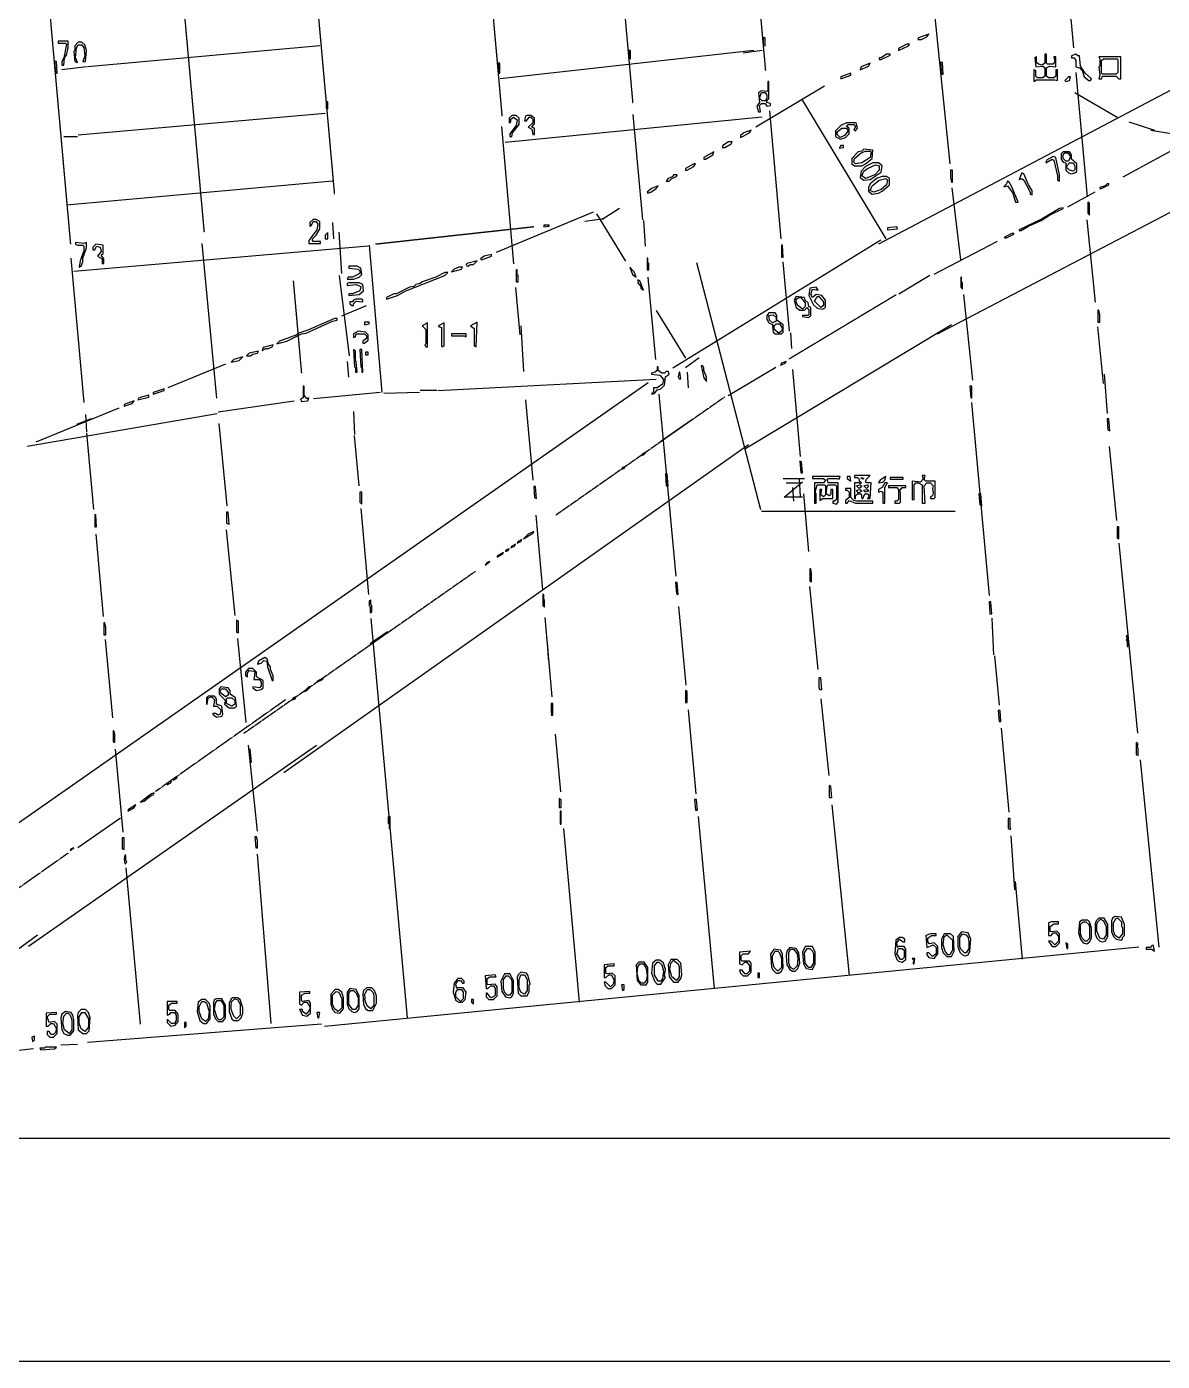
# Model space of a CAD drawing. Extents: x 11321 to 163025, y 6049 to 115321.
# Drawn here: x 65248 to 107597, y 6049 to 55820 of the extents above; entities that cross this region are included whole.
import ezdxf

# ---------------------------------------------------------------- set-up
doc = ezdxf.new("R2010")
doc.units = 0
doc.linetypes.add('DASHED', pattern=[1.524, 1.27, -0.254])
for name, color, linetype in [('DASHED_LINE', 3, 'DASHED'), ('SOLID_LINE', 7, 'Continuous'), ('TEXT_OUTLINE', 5, 'Continuous')]:
    doc.layers.add(name, color=color, linetype=linetype)

msp = doc.modelspace()

# ---------------------------------------------------------------- linework, layer by layer
at = {"layer": 'DASHED_LINE', "linetype": 'DASHED'}
for p, q in [((66374, 108909.3), (71862.8, 48151.8)), ((61447, 108470.6), (66880.3, 47705)), ((86234.8, 71027.2), (87846.3, 52986.8)), ((81366.3, 70513.4), (82971.6, 52478.5)), ((91468.5, 69051), (92796, 54183.8)), ((75614.9, 61884.4), (76721.1, 49582.3)), ((84155.2, 48351.7), (78256.1, 47703.9)), ((75187.3, 46339.9), (75494.2, 42896)), ((97665.7, 45815.9), (93664.2, 43415)), ((91264.6, 41999.9), (84979.2, 37602.6)), ((81971.6, 35498.4), (73344.6, 29463)), ((74925.7, 30735.4), (70056.8, 27301.1)), ((66788.1, 24995.5), (59150, 19607.9))]:
    msp.add_line(p, q, dxfattribs=at)
at = {"layer": 'SOLID_LINE'}
for p, q in [((103928, 58952.9), (104286.4, 55033.1)), ((98878.7, 58433.8), (99678.5, 50701.9)), ((76176.1, 55103.2), (67515.1, 54319)), ((92369.2, 54932.3), (82904.4, 53880.6)), ((92679.8, 54932.7), (91963.8, 54830.4)), ((67481, 54319), (66560.3, 54216.7)), ((104370.5, 54113.9), (104794.3, 49477.8)), ((94998.5, 53602.9), (92441.1, 52068.5)), ((108385.9, 53696.4), (97009.5, 47708.8)), ((104341.5, 53364.2), (105910.1, 52443.5)), ((94146.1, 53125.5), (97283.1, 47908.4)), ((76381, 52576.8), (67173, 51774.5)), ((92673.2, 52442.7), (83094, 51496.6)), ((87850.9, 52540.7), (88215.4, 48621.6)), ((92954.9, 52682.4), (93374.5, 47909.6)), ((106353.3, 52273.1), (107308.1, 51966.2)), ((82949.5, 52095.4), (83403.2, 46981.6)), ((107171.7, 51966.2), (109013, 51659.3)), ((66628.5, 51727.5), (67140, 51727.5)), ((108681.6, 51602.5), (106122.3, 50213.1)), ((76653.5, 50056.7), (66730.8, 49170.1)), ((109643.5, 49817), (99198.7, 44350.6)), ((99744.7, 49814.3), (100072.4, 47127.5)), ((105077.1, 49645.7), (104058.2, 49092.6)), ((86371.6, 48897.2), (82754.1, 47404.3)), ((86500.7, 48837.7), (87582.5, 47079.8)), ((87360.5, 49033.7), (86712.6, 48624.5)), ((76653.5, 48522.2), (76687.6, 47908.4)), ((86780.8, 48658.6), (86064.7, 48556.3)), ((88247, 48590.4), (88315.2, 47635.7)), ((104786.5, 48614.7), (105089.3, 45548.7)), ((76884, 48151.1), (76986.3, 46616.7)), ((97098.1, 47863.9), (89346.6, 43086.9)), ((101441.4, 47809.5), (99071.3, 46583.6)), ((77983.2, 47637.8), (67003.3, 46685)), ((71779.9, 47731.7), (72328.4, 41972.6)), ((78017.5, 47669.8), (78494.8, 42179.9)), ((66895.5, 47188.8), (67381.8, 41802)), ((90224.7, 47021.9), (92611.6, 37815.3)), ((93449.6, 47054.7), (93677.3, 44465.2)), ((76905.8, 46537.4), (77279.3, 43549.6)), ((88415.3, 46472.9), (88700.7, 43405.2)), ((98925.2, 46535.6), (97769.9, 45846.8)), ((83481.7, 46095.9), (83638.9, 44324.6)), ((100182.3, 45832.4), (100513.3, 42633)), ((77907.4, 45404), (76988.4, 45024.8)), ((88719.3, 45232.5), (89810.5, 43459.4)), ((83677.8, 44669.1), (83780.1, 42964.2)), ((99738.2, 44703.2), (92032, 40065.8)), ((93738, 44400.4), (93772.1, 43820.7)), ((105180.4, 44627.1), (105388.8, 42516.6)), ((77205, 43335.1), (77243.7, 42755.7)), ((90327, 43475.6), (89815.5, 43100.6)), ((72662.9, 43239.6), (70514.7, 42353)), ((89883.7, 42930.1), (89917.8, 42350.4)), ((93183.9, 43112.9), (91410.8, 42055.8)), ((93803.3, 43032.2), (94088, 39793.9)), ((105432.7, 42861.9), (105535, 41395.6)), ((88418.1, 42534.7), (53885.6, 18399)), ((88724.1, 42663.7), (80575.1, 42242.2)), ((75223.6, 41858), (72388.9, 41445.7)), ((78424.2, 42173.1), (75940, 41947.2)), ((79892.9, 42179.9), (78563, 42145.8)), ((79927, 42269.4), (80540.7, 42269.4)), ((83853.8, 41901.5), (84119.8, 38903.3)), ((88821.1, 42111.2), (89452.1, 35327.2)), ((72353.7, 41380.9), (65266.2, 40158.9)), ((68688.8, 41599.5), (65592.5, 40321.7)), ((67446.9, 41361.5), (67481, 40713.7)), ((77437.8, 41463.8), (77471.9, 40611.4)), ((100482.1, 41804.2), (101136.1, 34610)), ((67651.5, 41191), (67105.9, 40986.4)), ((72419.1, 41019.9), (72711.2, 37952.9)), ((90037.2, 41147.3), (88911.9, 40363)), ((67483.4, 40676.7), (67741.8, 37814.2)), ((77461.7, 40573.2), (77632.2, 38697.8)), ((92164.1, 40222.4), (74838.1, 27992.3)), ((105620.9, 40166.5), (105893.7, 37404.5)), ((93464.1, 38974.6), (94248.4, 38974.6)), ((94180.2, 38838.2), (93498.2, 38258.6)), ((94057.2, 38973.4), (94097.4, 38289.8)), ((93566.4, 38804.1), (94146.1, 38804.1)), ((93805.1, 38633.6), (93839.2, 38122.2)), ((94211, 38394.7), (94399.7, 36248.1)), ((77709.6, 37846.2), (78000.8, 34642.6)), ((93532.3, 38292.7), (94180.2, 38292.7)), ((84234.6, 37608.7), (84482.6, 34813.4)), ((92645.7, 37747.1), (99874.6, 37747.1)), ((67825.1, 36891.8), (68102.1, 33823.3)), ((72688, 37057.1), (73016.1, 33857.5)), ((105977.7, 36553.6), (106677.4, 29469.6)), ((94437.1, 34942.5), (94753.3, 31844)), ((89556.8, 34202.1), (89829.6, 31269.7)), ((78081.6, 33754.1), (79435.5, 18861.4)), ((84573.2, 33792.5), (84836.2, 30828)), ((101238.6, 33757.6), (101306.8, 32393.6)), ((68179, 32971.7), (68443.5, 30041.5)), ((73103.7, 33003.5), (73425, 29871.4)), ((78706.8, 33250.3), (78062.8, 32801.5)), ((84666.7, 32768.7), (84700.8, 32223.1)), ((101340.7, 32359.5), (101507.8, 30521)), ((94864.5, 30753.8), (95156.2, 27894.8)), ((89915.4, 30347.5), (90206.7, 27215.3)), ((84960, 29431.9), (85150.4, 27285.4)), ((101585.5, 29666.3), (101870.6, 26530.3)), ((76061.9, 29015.7), (65319.2, 21520.9)), ((68548.2, 28882.4), (68828.3, 25780.1)), ((73512.2, 29020.9), (73840.4, 25821.3)), ((73574.6, 28886.8), (73623.2, 28376.6)), ((106775.1, 28480.1), (107464.8, 21497.2)), ((95267.5, 26804.5), (95917.4, 20435.3)), ((68744.3, 26306.8), (67153.8, 25198.3)), ((85271.3, 25923.1), (85846, 19444)), ((90285.9, 26363.8), (90882.1, 19954.8)), ((101954.6, 25642.1), (102091, 23630.3)), ((73846, 24959.2), (74354.1, 18650.7)), ((68948.2, 24451.8), (69474.4, 18622.3)), ((102106.2, 23938.6), (102369.5, 21042.4)), ((65648.8, 21937.8), (59576.1, 17484.5)), ((106724.1, 21491.9), (76355.3, 18529.1)), ((76244.3, 18617.8), (67515.1, 17935.8)), ((65503.3, 17697.1), (64514.4, 17594.8)), ((67140, 17867.6), (66526.2, 17833.5)), ((41566.1, 14366.1), (112388.8, 14366.1)), ((53432.4, 6049.4), (112286.5, 6049.4))]:
    msp.add_line(p, q, dxfattribs=at)
at = {"layer": 'TEXT_OUTLINE'}
for points in [[(66423.9, 55273.7), (66423.9, 55205.5), (66696.7, 55205.5), (66730.8, 55171.4), (66628.5, 54660), (66560.3, 54523.6), (66560.3, 54387.2), (66628.5, 54387.2), (66662.6, 54660), (66730.8, 54762.2), (66799, 55035), (66799, 55273.7)], [(92713.9, 55410.1), (92713.9, 55137.3), (92782.1, 55103.2), (92782.1, 55410.1)], [(98885.8, 55546.5), (98510.7, 55410.1), (98476.6, 55341.9), (98613, 55341.9), (98817.6, 55444.2)], [(67174.1, 55239.6), (67037.7, 55103.2), (67037.7, 54932.7), (67003.6, 54898.6), (67037.7, 54523.6), (67140, 54489.5), (67071.8, 54660), (67105.9, 55035), (67174.1, 55137.3), (67310.5, 55137.3), (67378.7, 55035), (67412.8, 54728.2), (67344.6, 54523.6), (67446.9, 54523.6), (67481, 54932.7), (67412.8, 55137.3), (67310.5, 55239.6)], [(87701.4, 54932.7), (87701.4, 54625.9), (87769.6, 54625.9), (87769.6, 54932.7)], [(97453.6, 54796.3), (97317.2, 54796.3), (97112.6, 54660), (97044.4, 54660), (97044.4, 54591.8), (97112.6, 54591.8), (97453.6, 54762.2)], [(98169.7, 55171.4), (98067.4, 55171.4), (97760.5, 55000.9), (97760.5, 54932.7), (98135.6, 55103.2)], [(103625.5, 54694.1), (103557.3, 54694.1), (103591.4, 54523.6), (103523.2, 54421.3), (103318.6, 54421.3), (103284.5, 54455.4), (103284.5, 54796.3), (103216.3, 54796.3), (103216.3, 54455.4), (103114, 54387.2), (102977.6, 54421.3), (102909.4, 54489.5), (102909.4, 54694.1), (102841.2, 54660), (102875.3, 54319), (103148.1, 54353.1), (103216.3, 54284.9), (103216.3, 53978), (103148.1, 53909.8), (102943.5, 53909.8), (102875.3, 53978), (102875.3, 54182.6), (102807.1, 54216.7), (102807.1, 53773.4), (102909.4, 53841.6), (103591.4, 53841.6), (103693.7, 53807.5), (103693.7, 54216.7), (103625.5, 54216.7), (103625.5, 53978), (103557.3, 53909.8), (103352.7, 53909.8), (103284.5, 53978), (103284.5, 54284.9), (103386.8, 54353.1), (103625.5, 54319)], [(104205.1, 54728.2), (104205.1, 54660), (104307.4, 54660), (104375.6, 54557.7), (104375.6, 54319), (104512, 54284.9), (104614.3, 54182.6), (104682.5, 53943.9), (104853, 53807.5), (104921.2, 53807.5), (104955.3, 53875.7), (104716.6, 54080.3), (104546.1, 54353.1), (104512, 54728.2), (104443.8, 54728.2), (104375.6, 54796.3)], [(66287.6, 54523.6), (66321.7, 54080.3), (66389.9, 54080.3), (66355.8, 54523.6)], [(82825.3, 54455.4), (82825.3, 54216.7), (82859.4, 54080.3), (82893.5, 54080.3), (82893.5, 54455.4)], [(96703.5, 54455.4), (96362.5, 54319), (96328.4, 54216.7), (96635.3, 54353.1)], [(99329, 54489.5), (99363.1, 54046.2), (99431.3, 54046.2), (99397.2, 54489.5)], [(105228.1, 54694.1), (105262.2, 54625.9), (105262.2, 54353.1), (105228.1, 54319), (105262.2, 54012.1), (105228.1, 53875.7), (105330.4, 53875.7), (105364.5, 53978), (105876, 53978), (105978.3, 53875.7), (106046.4, 53875.7), (106046.4, 54694.1)], [(105398.6, 54625.9), (105910.1, 54625.9), (105944.2, 54591.8), (105944.2, 54114.4), (105876, 54046.2), (105364.5, 54046.2), (105330.4, 54080.3), (105330.4, 54557.7)], [(92918.5, 53773.4), (92884.4, 53773.4), (92884.4, 53432.4), (92850.3, 53398.3), (92645.7, 53432.4), (92543.4, 53364.2), (92577.5, 52989.1), (92475.2, 52852.7), (92543.4, 52648.1), (92611.6, 52648.1), (92577.5, 52886.8), (92645.7, 52955), (92782.1, 52955), (92850.3, 52852.7), (92986.7, 52886.8), (92986.7, 52955), (92850.3, 52989.1), (92850.3, 53057.3), (92918.5, 53125.5)], [(95987.4, 54080.3), (95612.3, 53943.9), (95612.3, 53875.7), (95987.4, 54012.1)], [(104171, 53943.9), (104102.8, 53943.9), (103966.4, 53807.5), (104000.5, 53773.4), (104136.9, 53807.5)], [(92645.7, 53364.2), (92782.1, 53364.2), (92850.3, 53261.9), (92850.3, 53159.6), (92782.1, 53057.3), (92679.8, 53057.3), (92577.5, 53159.6)], [(76414.8, 53023.2), (76414.8, 52784.5), (76483, 52750.4), (76483, 53023.2)], [(83507.3, 52511.7), (83336.8, 52511.7), (83234.5, 52409.5), (83234.5, 52239), (83302.7, 52273.1), (83302.7, 52375.4), (83405, 52443.5), (83541.4, 52341.3), (83507.3, 52136.7), (83268.6, 51829.8), (83268.6, 51727.5), (83336.8, 51727.5), (83370.9, 51863.9), (83609.6, 52170.8), (83609.6, 52409.5)], [(83916.5, 52511.7), (83848.3, 52477.6), (83814.2, 52307.2), (83882.4, 52307.2), (83984.7, 52443.5), (84052.9, 52443.5), (84121.1, 52375.4), (84121.1, 52239), (83950.6, 52068.5), (84087, 52000.3), (84121.1, 51795.7), (84189.3, 51795.7), (84189.3, 52034.4), (84087, 52068.5), (84189.3, 52204.9), (84189.3, 52409.5), (84052.9, 52511.7)], [(92270.6, 51966.2), (91997.9, 51863.9), (91861.5, 51761.6), (91861.5, 51693.4), (92202.4, 51863.9)], [(96192, 52204.9), (96157.9, 52239), (95816.9, 52239), (95612.3, 52136.7), (95407.7, 51932.1), (95407.7, 51727.5), (95578.2, 51625.2), (95782.8, 51693.4), (95919.2, 51829.8), (95919.2, 52034.4), (95816.9, 52102.6), (95885.1, 52170.8), (96089.7, 52170.8), (96157.9, 52102.6), (96089.7, 51966.2), (96157.9, 51932.1), (96226.1, 52034.4)], [(95816.9, 52034.4), (95885.1, 51932.1), (95748.7, 51761.6), (95578.2, 51693.4), (95475.9, 51795.7), (95475.9, 51898), (95646.4, 52034.4)], [(91554.6, 51522.9), (91418.2, 51522.9), (91213.6, 51386.5), (91179.5, 51318.3), (91281.8, 51318.3), (91520.5, 51454.7)], [(95714.6, 51386.5), (95612.3, 51386.5), (95544.1, 51284.2), (95714.6, 51318.3)], [(90872.6, 51147.8), (90497.5, 50943.2), (90497.5, 50875), (90565.7, 50875), (90838.5, 51045.5)], [(96805.7, 51216), (96464.8, 51250.1), (96396.6, 51181.9), (96260.2, 51147.8), (96021.5, 50909.1), (96021.5, 50704.5), (96123.8, 50636.3), (96396.6, 50636.3), (96533, 50704.5), (96771.6, 50909.1)], [(96737.5, 51147.8), (96703.5, 50943.2), (96396.6, 50738.6), (96157.9, 50704.5), (96089.7, 50772.7), (96123.8, 50909.1), (96362.5, 51113.7), (96533, 51181.9), (96703.5, 51181.9)], [(103523.2, 50977.3), (103284.5, 50840.9), (103250.4, 50738.6), (103489.1, 50875), (103557.3, 50840.9), (103693.7, 50261.2), (103693.7, 50090.8), (103761.8, 50056.7), (103761.8, 50295.3), (103625.5, 50943.2)], [(103898.2, 51147.8), (103830, 51079.6), (103830, 50875), (103898.2, 50772.7), (104000.5, 50738.6), (104000.5, 50465.8), (104102.8, 50363.5), (104205.1, 50329.4), (104341.5, 50363.5), (104409.7, 50431.7), (104409.7, 50704.5), (104205.1, 50875), (104205.1, 51045.5), (104136.9, 51147.8)], [(103966.4, 51113.7), (104068.7, 51113.7), (104171, 50977.3), (104102.8, 50806.8), (104000.5, 50806.8), (103898.2, 50909.1), (103898.2, 51045.5)], [(89508.7, 50295.3), (89372.3, 50295.3), (89338.2, 50227.1), (89167.7, 50158.9), (89099.5, 50056.7), (89201.8, 50056.7), (89304.1, 50158.9), (89474.6, 50227.1)], [(90190.6, 50704.5), (90122.4, 50704.5), (89815.5, 50534), (89815.5, 50465.8), (89883.7, 50465.8), (90122.4, 50602.2)], [(97146.7, 50636.3), (97010.3, 50738.6), (96805.7, 50738.6), (96533, 50602.2), (96362.5, 50431.7), (96328.4, 50193), (96464.8, 50090.8), (96703.5, 50124.8), (97112.6, 50397.6)], [(97044.4, 50636.3), (97044.4, 50465.8), (96873.9, 50295.3), (96533, 50158.9), (96396.6, 50261.2), (96464.8, 50431.7), (96601.2, 50534), (96908, 50670.4)], [(99704.1, 50465.8), (99704.1, 50193), (99738.2, 50022.6), (99772.3, 50022.6), (99772.3, 50465.8)], [(102363.8, 50363.5), (102261.5, 50124.8), (102363.8, 50158.9), (102432, 50090.8), (102670.7, 49647.5), (102670.7, 49579.3), (102738.9, 49545.2), (102738.9, 49715.7), (102602.5, 49920.3), (102432, 50329.4)], [(104136.9, 50738.6), (104273.3, 50738.6), (104341.5, 50636.3), (104341.5, 50499.9), (104273.3, 50431.7), (104136.9, 50465.8), (104034.6, 50568.1), (104034.6, 50636.3)], [(88792.6, 49886.2), (88553.9, 49783.9), (88383.4, 49647.5), (88417.5, 49613.4), (88519.8, 49647.5), (88724.4, 49783.9)], [(97419.5, 50158.9), (97317.2, 50227.1), (97146.7, 50227.1), (96942.1, 50158.9), (96703.5, 49954.4), (96635.3, 49818), (96635.3, 49681.6), (96771.6, 49579.3), (97010.3, 49613.4), (97146.7, 49681.6), (97419.5, 49920.3)], [(97351.3, 50090.8), (97317.2, 49920.3), (97112.6, 49749.8), (96839.8, 49647.5), (96703.5, 49715.7), (96771.6, 49886.2), (97044.4, 50090.8), (97283.1, 50158.9)], [(101818.2, 50056.7), (101784.1, 49954.4), (101681.8, 49852.1), (101818.2, 49886.2), (102022.8, 49613.4), (102125.1, 49272.4), (102227.4, 49272.4), (101988.7, 49852.1), (101886.4, 50022.6)], [(105603.2, 49954.4), (105535, 49954.4), (105466.8, 49886.2), (105262.2, 49818), (105262.2, 49783.9), (105330.4, 49783.9), (105603.2, 49920.3)], [(103898.2, 49067.8), (103761.8, 49033.7), (103114, 48658.6), (102261.5, 48249.4), (102261.5, 48215.3), (102329.7, 48215.3), (102602.5, 48385.8), (103079.9, 48590.4), (103386.8, 48795), (103898.2, 49033.7)], [(104818.9, 49272.4), (104818.9, 48863.2), (104887.1, 48795), (104887.1, 49238.3)], [(75937.4, 48624.5), (75801, 48522.2), (75801, 48385.8), (75869.2, 48419.9), (75937.4, 48556.3), (76039.7, 48556.3), (76107.9, 48454), (76073.8, 48249.4), (75766.9, 47840.2), (75766.9, 47738), (76210.2, 47738), (76210.2, 47806.1), (75937.4, 47806.1), (75903.3, 47840.2), (75903.3, 47908.4), (76039.7, 48044.8), (76176.1, 48283.5), (76176.1, 48556.3), (76039.7, 48624.5)], [(84530.3, 48419.9), (84530.3, 48351.7), (84734.9, 48385.8), (84734.9, 48419.9)], [(97351.3, 48317.6), (97351.3, 48249.4), (97726.4, 48283.5), (97692.3, 48351.7)], [(76483, 48147.1), (76380.7, 48044.8), (76380.7, 47908.4), (76483, 47908.4)], [(102056.9, 48113), (101988.7, 48113), (101715.9, 47976.6), (101715.9, 47942.5), (101784.1, 47942.5), (102056.9, 48078.9)], [(67481, 47772), (67378.7, 47738), (67071.8, 47772), (67071.8, 47703.9), (67140, 47669.8), (67344.6, 47669.8), (67378.7, 47635.7), (67378.7, 47465.2), (67242.3, 47090.1), (67208.2, 46851.4), (67276.4, 46885.5), (67344.6, 47056), (67344.6, 47192.4), (67481, 47567.5)], [(67822, 47703.9), (67719.7, 47601.6), (67719.7, 47499.3), (67787.9, 47499.3), (67856.1, 47635.7), (67992.5, 47601.6), (68026.6, 47431.1), (67890.2, 47260.6), (68060.7, 47158.3), (68060.7, 46987.8), (68128.9, 46987.8), (68128.9, 47158.3), (68026.6, 47294.7), (68094.8, 47362.9), (68094.8, 47669.8)], [(82586.7, 47328.8), (82313.9, 47260.6), (82177.5, 47158.3), (82211.6, 47124.2), (82586.7, 47260.6)], [(93395.9, 47669.8), (93395.9, 47226.5), (93464.1, 47226.5), (93430, 47669.8)], [(77199.1, 46408.1), (77437.8, 46408.1), (77642.4, 46476.3), (77744.7, 46578.6), (77710.6, 46817.3), (77574.2, 46885.5), (77267.3, 46885.5), (77267.3, 46817.3), (77608.3, 46783.2), (77676.5, 46715), (77676.5, 46612.7), (77403.7, 46476.3), (77233.2, 46476.3)], [(81495.5, 46851.4), (81359.1, 46851.4), (81188.6, 46783.2), (81086.3, 46680.9), (81461.4, 46783.2)], [(82041.1, 47090.1), (81666, 46987.8), (81631.9, 46919.6), (81700.1, 46885.5), (81802.4, 46953.7), (81904.7, 46953.7)], [(87735.5, 46851.4), (87837.8, 46578.6), (87974.2, 46476.3), (87906, 46680.9)], [(88383.4, 47192.4), (88383.4, 46749.1), (88451.6, 46749.1), (88451.6, 46987.8), (88417.5, 47021.9), (88417.5, 47192.4)], [(80949.9, 46646.8), (80847.6, 46646.8), (80506.6, 46476.3), (79995.2, 46305.8), (79927, 46237.6), (79756.5, 46203.5), (79688.3, 46135.3), (79517.8, 46101.2), (79040.4, 45862.5), (78938.1, 45862.5), (78665.3, 45726.1), (78665.3, 45657.9), (79074.5, 45794.3), (79381.4, 45964.8), (80847.6, 46544.5)], [(83507.3, 46749.1), (83507.3, 46305.8), (83575.5, 46305.8), (83575.5, 46544.5), (83541.4, 46578.6), (83541.4, 46749.1)], [(88042.4, 46374), (88042.4, 46271.7), (88144.7, 46135.3), (88144.7, 46067.1), (88247, 45998.9), (88110.6, 46339.9)], [(100079.2, 46476.3), (100079.2, 46101.2), (100147.4, 46033), (100147.4, 46271.7), (100113.3, 46305.8), (100113.3, 46476.3)], [(77199.1, 46237.6), (77199.1, 46169.4), (77540.1, 46203.5), (77710.6, 46135.3), (77676.5, 45964.8), (77403.7, 45862.5), (77267.3, 45862.5), (77267.3, 45794.3), (77642.4, 45828.4), (77812.9, 45964.8), (77778.8, 46203.5), (77642.4, 46271.7), (77267.3, 46271.7)], [(94452.9, 46067.1), (94418.8, 45794.3), (94589.3, 45453.3), (94725.7, 45317), (94930.3, 45282.9), (95032.6, 45351.1), (95032.6, 45623.8), (94896.2, 45794.3), (94691.6, 45828.4), (94555.2, 45726.1), (94487, 45828.4), (94555.2, 46033), (94759.8, 45998.9), (94691.6, 46101.2)], [(77778.8, 45623.8), (77744.7, 45657.9), (77540.1, 45657.9), (77437.8, 45623.8), (77403.7, 45555.6), (77301.4, 45555.6), (77301.4, 45487.4), (77369.6, 45419.3), (77437.8, 45419.3), (77437.8, 45487.4), (77540.1, 45589.7), (77778.8, 45555.6)], [(93941.5, 45760.2), (93873.3, 45623.8), (93941.5, 45351.1), (94077.9, 45248.8), (94248.4, 45248.8), (94350.7, 45351.1), (94418.8, 45248.8), (94418.8, 45078.3), (94384.7, 45044.2), (94180.2, 45044.2), (94180.2, 45010.1), (94418.8, 44976), (94487, 45044.2), (94487, 45351.1), (94418.8, 45385.2), (94384.7, 45521.5), (94282.5, 45623.8), (94248.4, 45726.1)], [(94043.8, 45726.1), (94112, 45726.1), (94282.5, 45521.5), (94282.5, 45385.2), (94180.2, 45282.9), (94009.7, 45419.3), (93941.5, 45555.6), (93941.5, 45657.9)], [(94725.7, 45760.2), (94793.9, 45760.2), (94964.4, 45555.6), (94964.4, 45419.3), (94862.1, 45351.1), (94623.4, 45589.7)], [(76824, 44941.9), (76721.7, 44941.9), (75732.9, 44498.6), (75391.9, 44396.3), (75323.7, 44328.1), (74675.8, 44089.4), (74573.5, 43987.1), (74948.6, 44089.4), (75494.2, 44362.2), (75664.7, 44396.3), (76653.5, 44839.6), (76824, 44873.7)], [(77847, 44805.5), (77847, 44703.2), (78017.5, 44737.3), (78017.5, 44805.5)], [(82041.1, 44805.5), (81802.4, 44669.1), (81938.8, 44566.8), (81938.8, 43918.9), (82007, 43884.8)], [(92918.5, 45146.5), (92850.3, 45044.2), (92850.3, 44907.8), (92918.5, 44771.4), (93089, 44703.2), (93054.9, 44669.1), (93089, 44430.4), (93157.2, 44362.2), (93395.9, 44362.2), (93464.1, 44430.4), (93464.1, 44703.2), (93225.4, 44873.7), (93225.4, 45044.2), (93157.2, 45146.5)], [(92918.5, 45044.2), (93089, 45078.3), (93191.3, 44976), (93191.3, 44839.6), (93054.9, 44771.4), (92952.6, 44873.7)], [(105194, 45248.8), (105194, 44805.5), (105262.2, 44805.5), (105262.2, 45078.3), (105228.1, 45248.8)], [(77437.8, 44362.2), (77437.8, 44225.8), (77506, 44259.9), (77540.1, 44362.2), (77847, 44362.2), (77915.2, 44294), (77915.2, 44191.7), (77778.8, 44089.4), (77778.8, 44021.2), (77847, 44021.2), (77983.4, 44123.5), (77983.4, 44328.1), (77881.1, 44430.4), (77608.3, 44464.5)], [(80199.8, 44771.4), (79995.2, 44669.1), (80131.6, 44532.7), (80131.6, 43987.1), (80097.5, 43953), (80131.6, 43884.8), (80199.8, 43884.8)], [(80813.5, 44771.4), (80608.9, 44669.1), (80608.9, 44635), (80711.2, 44600.9), (80711.2, 43918.9), (80745.3, 43884.8), (80813.5, 43918.9)], [(81086.3, 44362.2), (81086.3, 44294), (81563.7, 44294), (81631.9, 44259.9), (81631.9, 44362.2)], [(93191.3, 44737.3), (93327.7, 44737.3), (93430, 44566.8), (93395.9, 44464.5), (93293.6, 44396.3), (93123.1, 44532.7), (93123.1, 44669.1)], [(74437.1, 43953), (74062, 43850.7), (74027.9, 43748.4), (74164.3, 43816.6), (74266.6, 43816.6), (74403, 43884.8)], [(73311.9, 43509.7), (72970.9, 43407.4), (72868.6, 43305.1), (73175.5, 43373.3)], [(73891.5, 43714.3), (73550.5, 43646.1), (73448.2, 43543.8), (73584.6, 43543.8), (73686.9, 43612), (73857.4, 43646.1)], [(77437.8, 43782.5), (77471.9, 43134.6), (77506, 43100.6), (77506, 42930.1), (77574.2, 42930.1), (77540.1, 43339.2), (77506, 43373.3), (77506, 43714.3)], [(77676.5, 43782.5), (77710.6, 43134.6), (77744.7, 43100.6), (77744.7, 42930.1), (77778.8, 42930.1), (77744.7, 43782.5)], [(77881.1, 43680.2), (77881.1, 43577.9), (77983.4, 43577.9), (77983.4, 43680.2)], [(93566.4, 43339.2), (93395.9, 43271), (93361.8, 43202.8), (93532.3, 43271)], [(89167.7, 42964.2), (89099.5, 42964.2), (89031.3, 42896), (88929, 42896), (88792.6, 42998.3), (88792.6, 43134.6), (88758.5, 43134.6), (88758.5, 42998.3), (88690.3, 42930.1), (88553.9, 42896), (88553.9, 42861.9), (88860.8, 42827.8), (88997.2, 42657.3), (88963.1, 42486.8), (88758.5, 42350.4), (88622.1, 42350.4), (88622.1, 42214), (88553.9, 42111.7), (88656.2, 42145.8), (88758.5, 42282.2), (88894.9, 42316.3), (89031.3, 42452.7), (89065.4, 42759.6), (89201.8, 42861.9)], [(89576.9, 42930.1), (89542.8, 42759.6), (89576.9, 42691.4), (89645.1, 42691.4), (89611, 42930.1)], [(90395.2, 43168.7), (90497.5, 42725.5), (90599.8, 42589.1), (90599.8, 42759.6), (90497.5, 42998.3), (90497.5, 43100.6), (90463.4, 43168.7)], [(70379.4, 42316.3), (69970.2, 42179.9), (69970.2, 42111.7), (70379.4, 42248.1)], [(75596.5, 42418.6), (75562.4, 42418.6), (75562.4, 41975.3), (75460.1, 41941.2), (75494.2, 41838.9), (75732.9, 41873), (75766.9, 41975.3), (75698.8, 41941.2), (75596.5, 42077.6)], [(100420.2, 42418.6), (100454.3, 41975.3), (100488.4, 41975.3), (100488.4, 42418.6)], [(69254.1, 41873), (68879, 41736.6), (68879, 41668.4), (69185.9, 41770.7)], [(69799.7, 42077.6), (69424.6, 41975.3), (69390.5, 41907.1), (69799.7, 42009.4)], [(105535, 41191), (105569.1, 40781.8), (105637.3, 40747.8), (105603.2, 41191)], [(88349.3, 39963.5), (88212.9, 39895.3), (88178.8, 39827.1), (88281.1, 39861.2)], [(87565, 39417.9), (87462.7, 39383.8), (87428.6, 39315.6), (87530.9, 39349.7)], [(94077.9, 39622.5), (94112, 39179.2), (94180.2, 39179.2), (94146.1, 39588.4)], [(89065.4, 39145.1), (89099.5, 38701.8), (89167.7, 38701.8), (89133.6, 39145.1)], [(94555.2, 39042.8), (94555.2, 38974.6), (94964.4, 38974.6), (95032.6, 38906.4), (94964.4, 38804.1), (94623.4, 38804.1), (94623.4, 38054), (94691.6, 38054), (94691.6, 38395), (94657.5, 38463.1), (94725.7, 38735.9), (94998.5, 38735.9), (95032.6, 38701.8), (95032.6, 38360.9), (94964.4, 38292.7), (94862.1, 38360.9), (94896.2, 38565.4), (94828, 38565.4), (94828, 38156.3), (94930.3, 38224.5), (95305.4, 38224.5), (95305.4, 38565.4), (95237.2, 38565.4), (95237.2, 38395), (95169, 38326.8), (95066.7, 38395), (95100.8, 38701.8), (95134.9, 38735.9), (95407.7, 38735.9), (95441.8, 38701.8), (95441.8, 38190.4), (95373.6, 38122.2), (95305.4, 38122.2), (95305.4, 38054), (95441.8, 38019.9), (95510, 38088.1), (95510, 38804.1), (95134.9, 38804.1), (95100.8, 38940.5), (95134.9, 38974.6), (95475.9, 38974.6), (95544.1, 38940.5), (95578.2, 39042.8)], [(95851, 39042.8), (95851, 38974.6), (95987.4, 38872.3), (95953.3, 39042.8)], [(96123.8, 39076.9), (96123.8, 39008.7), (96226.1, 39008.7), (96294.3, 38940.5), (96294.3, 38872.3), (96362.5, 38838.2), (96328.4, 38770), (96294.3, 38804.1), (96123.8, 38804.1), (96123.8, 38224.5), (96157.9, 38224.5), (96157.9, 38326.8), (96226.1, 38395), (96362.5, 38395), (96396.6, 38224.5), (96430.7, 38224.5), (96498.9, 38395), (96601.2, 38395), (96669.4, 38326.8), (96601.2, 38224.5), (96703.5, 38224.5), (96737.5, 38804.1), (96567.1, 38804.1), (96533, 38838.2), (96567.1, 38940.5), (96703.5, 39076.9)], [(96362.5, 38974.6), (96396.6, 39008.7), (96464.8, 38974.6), (96430.7, 38940.5)], [(97283.1, 39042.8), (97078.5, 38906.4), (97010.3, 38804.1), (97180.8, 38838.2), (97249, 38906.4)], [(97453.6, 39008.7), (97453.6, 38940.5), (97931, 38940.5), (97931, 39008.7)], [(98647.1, 39076.9), (98681.2, 38940.5), (98578.9, 38838.2), (98272, 38872.3), (98272, 38190.4), (98340.2, 38190.4), (98340.2, 38735.9), (98408.4, 38804.1), (98510.7, 38804.1), (98647.1, 38735.9), (98647.1, 38054), (98749.4, 38054), (98715.3, 38701.8), (98817.6, 38804.1), (98954, 38804.1), (99056.2, 38701.8), (99022.2, 38599.5), (99056.2, 38429.1), (99022.2, 38326.8), (98954, 38292.7), (98954, 38224.5), (99090.3, 38224.5), (99124.4, 38258.6), (99124.4, 38872.3), (98783.5, 38872.3), (98715.3, 38940.5), (98749.4, 39076.9)], [(77676.5, 38463.1), (77676.5, 38088.1), (77744.7, 38019.9), (77744.7, 38463.1)], [(84155.2, 38667.7), (84189.3, 38258.6), (84257.5, 38224.5), (84223.4, 38667.7)], [(95782.8, 38599.5), (95782.8, 38531.3), (95851, 38531.3), (95919.2, 38463.1), (95919.2, 38258.6), (95782.8, 38156.3), (95782.8, 38054), (95851, 38054), (95919.2, 38156.3), (96157.9, 38054), (96805.7, 38054), (96805.7, 38122.2), (96192, 38122.2), (96089.7, 38156.3), (95987.4, 38258.6), (95987.4, 38599.5)], [(96192, 38701.8), (96328.4, 38735.9), (96396.6, 38667.7), (96294.3, 38599.5)], [(96192, 38531.3), (96328.4, 38565.4), (96396.6, 38497.2), (96260.2, 38429.1)], [(96464.8, 38701.8), (96601.2, 38735.9), (96635.3, 38667.7), (96567.1, 38599.5)], [(96464.8, 38531.3), (96601.2, 38565.4), (96635.3, 38497.2), (96498.9, 38463.1)], [(97351.3, 38804.1), (97249, 38804.1), (97146.7, 38633.6), (97010.3, 38565.4), (97010.3, 38463.1), (97112.6, 38497.2), (97180.8, 38463.1), (97180.8, 38054), (97249, 38054), (97249, 38633.6)], [(97385.4, 38701.8), (97385.4, 38633.6), (97692.3, 38633.6), (97760.5, 38565.4), (97760.5, 38190.4), (97692.3, 38122.2), (97624.1, 38122.2), (97624.1, 38054), (97794.6, 38054), (97828.7, 38088.1), (97828.7, 38463.1), (97794.6, 38497.2), (97896.9, 38633.6), (98033.3, 38633.6), (98033.3, 38701.8)], [(100761.2, 38395), (100795.3, 37985.8), (100863.5, 37951.7), (100829.4, 38395)], [(67787.9, 37610.7), (67787.9, 37167.4), (67856.1, 37167.4), (67822, 37610.7)], [(72698.1, 37713), (72698.1, 37303.8), (72800.4, 37269.7), (72766.3, 37713)], [(84155.2, 36996.9), (83950.6, 36894.6), (83780.1, 36724.1), (84121.1, 36928.7)], [(105910.1, 37167.4), (105910.1, 36758.2), (105978.3, 36724.1), (105978.3, 37167.4)], [(83234.5, 36349), (83132.2, 36314.9), (83098.1, 36246.7), (83200.4, 36280.8)], [(83473.2, 36519.5), (83336.8, 36451.3), (83302.7, 36383.1), (83439.1, 36451.3)], [(83711.9, 36690), (83575.5, 36621.8), (83541.4, 36553.6), (83677.8, 36621.8)], [(82518.5, 35871.7), (82416.2, 35837.6), (82348, 35735.3)], [(83029.9, 36212.6), (82791.2, 36076.3), (82791.2, 36042.2), (82995.8, 36144.4)], [(94452.9, 35598.9), (94452.9, 35155.6), (94521.1, 35121.5), (94521.1, 35428.4), (94487, 35598.9)], [(89440.5, 35087.4), (89474.6, 34678.2), (89542.8, 34644.1), (89508.7, 35087.4)], [(78017.5, 34405.4), (78017.5, 34234.9), (78051.6, 34200.8), (78051.6, 33962.1), (78119.7, 33996.2), (78119.7, 34234.9), (78085.6, 34269), (78085.6, 34439.5)], [(84496.2, 34644.1), (84496.2, 34234.9), (84564.4, 34166.7), (84564.4, 34439.5), (84530.3, 34473.6), (84530.3, 34644.1)], [(101136.3, 34371.3), (101170.4, 33928), (101238.6, 33928), (101204.5, 34371.3)], [(68128.9, 33587.1), (68128.9, 33143.8), (68197.1, 33143.8), (68197.1, 33416.6), (68163, 33587.1)], [(73073.2, 33689.4), (73073.2, 33246.1), (73141.4, 33212), (73141.4, 33655.3)], [(106251, 33109.7), (106285.1, 33007.4), (106251, 32939.2), (106285.1, 32905.1), (106285.1, 32700.5), (106319.2, 32700.5), (106319.2, 33143.8)], [(73516.4, 31882.1), (73414.1, 31745.7), (73414.1, 31609.3), (73482.3, 31575.2), (73482.3, 31711.6), (73550.5, 31813.9), (73721, 31779.8), (73755.1, 31745.7), (73721, 31472.9), (73925.6, 31472.9), (73993.8, 31370.7), (73993.8, 31234.3), (73925.6, 31166.1), (73686.9, 31200.2), (73686.9, 31166.1), (73823.3, 31063.8), (73993.8, 31097.9), (74062, 31166.1), (74062, 31438.9), (73823.3, 31575.2), (73823.3, 31745.7), (73686.9, 31882.1)], [(74130.2, 32291.3), (73891.5, 32154.9), (73857.4, 32052.6), (73993.8, 32086.7), (74096.1, 32189), (74198.4, 32154.9), (74232.5, 31950.3), (74403, 31438.9), (74437.1, 31438.9), (74437.1, 31609.3), (74334.8, 31848), (74334.8, 31950.3), (74266.6, 32052.6), (74232.5, 32223.1)], [(76312.5, 31541.1), (76073.8, 31404.8), (76073.8, 31370.7), (76278.4, 31472.9)], [(94793.9, 31541.1), (94793.9, 31166.1), (94828, 31097.9), (94896.2, 31097.9), (94862.1, 31541.1)], [(72016.1, 30859.2), (71947.9, 30791), (71947.9, 30552.3), (71982, 30552.3), (72016.1, 30791), (72152.5, 30825.1), (72254.8, 30722.8), (72220.7, 30484.1), (72357.1, 30484.1), (72493.5, 30347.7), (72459.4, 30177.2), (72391.2, 30143.1), (72288.9, 30211.3), (72186.6, 30211.3), (72186.6, 30177.2), (72323, 30074.9), (72527.6, 30109), (72561.7, 30177.2), (72527.6, 30484.1), (72323, 30552.3), (72323, 30756.9), (72254.8, 30859.2)], [(72493.5, 31200.2), (72425.3, 31132), (72425.3, 30927.4), (72664, 30688.7), (72629.9, 30552.3), (72800.4, 30415.9), (73005, 30415.9), (73073.2, 30484.1), (73039.1, 30791), (72834.5, 30927.4), (72834.5, 31063.8), (72766.3, 31166.1)], [(72459.4, 31063.8), (72527.6, 31132), (72664, 31132), (72766.3, 30995.6), (72766.3, 30893.3), (72664, 30825.1), (72459.4, 30995.6)], [(75835.1, 31200.2), (75766.9, 31200.2), (75596.5, 31029.7), (75698.8, 31063.8)], [(89815.5, 31063.8), (89815.5, 30620.5), (89883.7, 30620.5), (89883.7, 31029.7)], [(72698.1, 30756.9), (72732.2, 30791), (72902.7, 30791), (73005, 30688.7), (73005, 30552.3), (72902.7, 30484.1), (72698.1, 30586.4)], [(75289.6, 30825.1), (75187.3, 30791), (75153.2, 30722.8), (75255.5, 30756.9)], [(84803.1, 30586.4), (84803.1, 30245.4), (84837.2, 30211.3), (84803.1, 30143.1), (84871.3, 30143.1), (84871.3, 30586.4)], [(101477.2, 30313.6), (101511.3, 29904.4), (101579.5, 29904.4), (101545.4, 30313.6)], [(68469.9, 29563.4), (68469.9, 29154.2), (68538.1, 29120.2), (68538.1, 29427), (68504, 29563.4)], [(106626.1, 29120.2), (106626.1, 28676.9), (106694.3, 28642.8), (106694.3, 28915.6), (106660.2, 28949.7), (106694.3, 29086.1)], [(70652.2, 27688), (70549.9, 27653.9), (70481.7, 27551.6), (70618.1, 27619.8)], [(70856.8, 27824.4), (70754.5, 27790.3), (70720.4, 27722.1)], [(95169, 27517.5), (95169, 27074.2), (95271.3, 27074.2), (95237.2, 27483.4)], [(70004.3, 27244.7), (69902, 27210.6), (69492.8, 26903.7), (69629.2, 26937.8), (69867.9, 27142.4), (69970.2, 27176.5)], [(85109.9, 27040.1), (85109.9, 26699.2), (85178.1, 26699.2), (85178.1, 26971.9)], [(90156.5, 27006), (90190.6, 26596.9), (90258.8, 26596.9), (90224.7, 27006)], [(69322.3, 26801.4), (69049.5, 26631), (69015.4, 26562.8), (69254.1, 26699.2)], [(85144, 26562.8), (85144, 26085.4), (85178.1, 26085.4), (85178.1, 26562.8)], [(78733.5, 26358.2), (78733.5, 26119.5), (78767.6, 26085.4), (78767.6, 25914.9), (78801.7, 25914.9), (78801.7, 26358.2)], [(101852.3, 26290), (101852.3, 25914.9), (101920.5, 25880.8), (101954.6, 25914.9), (101920.5, 25983.1), (101920.5, 26290)], [(68810.8, 25573.9), (68810.8, 25164.7), (68879, 25130.6), (68879, 25573.9)], [(73755.1, 25608), (73789.2, 25198.8), (73857.4, 25198.8), (73857.4, 25471.6), (73823.3, 25608)], [(67003.6, 25198.8), (66901.3, 25164.7), (66867.2, 25096.5)], [(68913.1, 24926), (68879, 24789.6), (68913.1, 24619.1), (68947.2, 24619.1), (68981.3, 24687.3), (68947.2, 24721.4), (68947.2, 24926)], [(103455, 22436.8), (103352.7, 22402.7), (103352.7, 21925.4), (103455, 21925.4), (103523.2, 22027.7), (103625.5, 22027.7), (103727.7, 21891.3), (103727.7, 21720.8), (103591.4, 21584.4), (103455, 21720.8), (103352.7, 21720.8), (103489.1, 21516.2), (103625.5, 21516.2), (103761.8, 21652.6), (103761.8, 21993.6), (103659.6, 22095.9), (103455, 22061.8), (103420.9, 22095.9), (103420.9, 22266.3), (103557.3, 22368.6), (103727.7, 22368.6), (103727.7, 22436.8)], [(104614.3, 22505), (104512, 22436.8), (104477.9, 22027.7), (104546.1, 21789), (104648.4, 21652.6), (104784.8, 21618.5), (104887.1, 21686.7), (104955.3, 21823.1), (104955.3, 22198.1), (104887.1, 22436.8), (104818.9, 22505)], [(104648.4, 22436.8), (104750.7, 22436.8), (104853, 22334.5), (104887.1, 22232.2), (104887.1, 21823.1), (104784.8, 21720.8), (104716.6, 21720.8), (104614.3, 21823.1), (104546.1, 21993.6), (104546.1, 22334.5)], [(105228.1, 22573.2), (105125.8, 22470.9), (105091.7, 22368.6), (105091.7, 21993.6), (105159.9, 21823.1), (105262.2, 21720.8), (105364.5, 21686.7), (105466.8, 21720.8), (105569.1, 21891.3), (105569.1, 22334.5), (105432.7, 22573.2)], [(105296.3, 22539.1), (105398.6, 22470.9), (105500.9, 22266.3), (105500.9, 21959.5), (105398.6, 21789), (105262.2, 21823.1), (105159.9, 22095.9), (105159.9, 22334.5), (105194, 22436.8)], [(105841.9, 22641.4), (105739.6, 22573.2), (105705.5, 22470.9), (105705.5, 22061.8), (105773.7, 21891.3), (105876, 21789), (106046.4, 21754.9), (106114.6, 21789), (106114.6, 21857.2), (106182.8, 21925.4), (106182.8, 22334.5), (106080.5, 22607.3)], [(105876, 22573.2), (105944.2, 22573.2), (106080.5, 22436.8), (106080.5, 22266.3), (106114.6, 22232.2), (106114.6, 21993.6), (105978.3, 21823.1), (105841.9, 21925.4), (105773.7, 22095.9), (105773.7, 22402.7)], [(98954, 21993.6), (98783.5, 21925.4), (98817.6, 21482.1), (99056.2, 21584.4), (99158.5, 21482.1), (99158.5, 21243.4), (99022.2, 21141.1), (98885.8, 21277.5), (98817.6, 21277.5), (98817.6, 21209.3), (98885.8, 21107), (99090.3, 21072.9), (99226.7, 21243.4), (99226.7, 21516.2), (99090.3, 21652.6), (98919.9, 21618.5), (98851.7, 21686.7), (98851.7, 21823.1), (98988.1, 21925.4), (99158.5, 21925.4), (99158.5, 21993.6)], [(99465.4, 21993.6), (99363.1, 21789), (99363.1, 21482.1), (99431.3, 21277.5), (99567.7, 21141.1), (99738.2, 21141.1), (99840.5, 21345.7), (99806.4, 21891.3), (99704.1, 21993.6)], [(99567.7, 21959.5), (99772.3, 21754.9), (99772.3, 21379.8), (99670, 21209.3), (99601.8, 21209.3), (99499.5, 21345.7), (99431.3, 21584.4), (99465.4, 21891.3)], [(100113.3, 22061.8), (99976.9, 21891.3), (99976.9, 21516.2), (100045.1, 21311.6), (100147.4, 21209.3), (100249.7, 21175.2), (100352, 21209.3), (100420.2, 21345.7), (100454.3, 21789), (100352, 22027.7)], [(100147.4, 21993.6), (100283.8, 21959.5), (100352, 21857.2), (100386.1, 21686.7), (100386.1, 21448), (100283.8, 21277.5), (100215.6, 21277.5), (100079.2, 21413.9), (100045.1, 21516.2), (100045.1, 21857.2)], [(93123.1, 21413.9), (92986.7, 21243.4), (93020.8, 20766), (93054.9, 20663.7), (93191.3, 20527.3), (93293.6, 20527.3), (93395.9, 20595.5), (93464.1, 20731.9), (93430, 21243.4), (93361.8, 21379.8)], [(93702.8, 21482.1), (93600.5, 21345.7), (93566.4, 21175.2), (93600.5, 20834.2), (93702.8, 20663.7), (93805.1, 20595.5), (93907.4, 20595.5), (94009.7, 20697.8), (94077.9, 20902.4), (94043.8, 21277.5), (93941.5, 21448)], [(93736.9, 21413.9), (93839.2, 21413.9), (93975.6, 21243.4), (94009.7, 21072.9), (93975.6, 20800.1), (93839.2, 20663.7), (93736.9, 20731.9), (93668.7, 20902.4), (93668.7, 21277.5)], [(94282.5, 21516.2), (94180.2, 21311.6), (94214.3, 20868.3), (94316.6, 20697.8), (94555.2, 20663.7), (94657.5, 20868.3), (94657.5, 21311.6), (94555.2, 21516.2)], [(94350.7, 21448), (94452.9, 21448), (94555.2, 21345.7), (94589.3, 21243.4), (94589.3, 20902.4), (94487, 20731.9), (94418.8, 20731.9), (94282.5, 20902.4), (94248.4, 21277.5)], [(97794.6, 21857.2), (97658.2, 21754.9), (97624.1, 21243.4), (97692.3, 21038.8), (97760.5, 20970.6), (97896.9, 20936.5), (98033.3, 21038.8), (98033.3, 21413.9), (97965.1, 21516.2), (97760.5, 21516.2), (97726.4, 21482.1), (97692.3, 21652.6), (97794.6, 21789), (97931, 21686.7), (97999.2, 21686.7), (97999.2, 21789), (97896.9, 21857.2)], [(97760.5, 21448), (97896.9, 21448), (97965.1, 21379.8), (97965.1, 21107), (97896.9, 21038.8), (97828.7, 21038.8), (97692.3, 21243.4)], [(104000.5, 21652.6), (104034.6, 21448), (104068.7, 21448), (104068.7, 21618.5)], [(107308.1, 21345.7), (107274, 21550.3), (107205.8, 21550.3), (107171.7, 21482.1), (107001.2, 21482.1), (107001.2, 21413.9), (107205.8, 21413.9)], [(88076.5, 20936.5), (87974.2, 20834.2), (88008.3, 20254.5), (88144.7, 20084), (88349.3, 20084), (88417.5, 20186.3), (88417.5, 20731.9), (88281.1, 20936.5)], [(88724.4, 21004.7), (88588, 20902.4), (88553.9, 20527.3), (88656.2, 20220.4), (88758.5, 20118.1), (88894.9, 20118.1), (89065.4, 20356.8), (89031.3, 20425), (89065.4, 20663.7), (88997.2, 20902.4), (88860.8, 21004.7)], [(88758.5, 20936.5), (88826.7, 20936.5), (88929, 20834.2), (88997.2, 20595.5), (88963.1, 20322.7), (88894.9, 20220.4), (88792.6, 20220.4), (88656.2, 20459.1), (88656.2, 20800.1)], [(89270, 21038.8), (89167.7, 20834.2), (89201.8, 20390.9), (89372.3, 20186.3), (89542.8, 20186.3), (89645.1, 20322.7), (89679.2, 20459.1), (89645.1, 20902.4), (89508.7, 21038.8)], [(89372.3, 21004.7), (89542.8, 20868.3), (89576.9, 20766), (89576.9, 20390.9), (89474.6, 20254.5), (89304.1, 20390.9), (89235.9, 20663.7), (89270, 20902.4)], [(92236.5, 21345.7), (91827.4, 21311.6), (91827.4, 20868.3), (91929.7, 20834.2), (92032, 20936.5), (92100.1, 20936.5), (92202.4, 20800.1), (92202.4, 20595.5), (92100.1, 20493.2), (92032, 20493.2), (91929.7, 20629.6), (91827.4, 20629.6), (91861.5, 20527.3), (91963.8, 20425), (92134.2, 20425), (92270.6, 20561.4), (92270.6, 20902.4), (92202.4, 20970.6), (91929.7, 20970.6), (91895.6, 21004.7), (91895.6, 21175.2), (91963.8, 21243.4), (92168.3, 21243.4)], [(93157.2, 21345.7), (93259.5, 21345.7), (93327.7, 21277.5), (93395.9, 21072.9), (93395.9, 20731.9), (93259.5, 20595.5), (93123.1, 20731.9), (93054.9, 20970.6), (93054.9, 21175.2)], [(98272, 21072.9), (98340.2, 20970.6), (98306.1, 20936.5), (98306.1, 20868.3), (98340.2, 20868.3), (98374.3, 21072.9)], [(82348, 20425), (82382.1, 19947.6), (82450.3, 19947.6), (82552.6, 20049.9), (82654.9, 20049.9), (82723.1, 19947.6), (82723.1, 19709), (82654.9, 19640.8), (82552.6, 19606.7), (82416.2, 19777.2), (82382.1, 19777.2), (82382.1, 19640.8), (82484.4, 19538.5), (82654.9, 19538.5), (82791.2, 19674.9), (82791.2, 20015.8), (82723.1, 20118.1), (82450.3, 20084), (82416.2, 20118.1), (82416.2, 20322.7), (82518.5, 20390.9), (82757.1, 20390.9), (82723.1, 20459.1)], [(83064, 20493.2), (82927.6, 20220.4), (82961.7, 19845.3), (83098.1, 19640.8), (83268.6, 19606.7), (83336.8, 19640.8), (83405, 19777.2), (83405, 20254.5), (83268.6, 20493.2)], [(83132.2, 20425), (83200.4, 20425), (83302.7, 20322.7), (83336.8, 20220.4), (83336.8, 19811.2), (83268.6, 19709), (83166.3, 19709), (83064, 19811.2), (83029.9, 19981.7), (83029.9, 20288.6)], [(83677.8, 20561.4), (83575.5, 20459.1), (83541.4, 20356.8), (83575.5, 19777.2), (83677.8, 19674.9), (83916.5, 19674.9), (83984.7, 19845.3), (83984.7, 20084), (84018.8, 20118.1), (83950.6, 20425), (83882.4, 20527.3)], [(83677.8, 20459.1), (83814.2, 20459.1), (83916.5, 20288.6), (83916.5, 19879.4), (83814.2, 19743.1), (83677.8, 19811.2), (83609.6, 19981.7), (83609.6, 20288.6)], [(87155.9, 20868.3), (86780.8, 20834.2), (86780.8, 20356.8), (86849, 20356.8), (86951.3, 20459.1), (87053.6, 20459.1), (87155.9, 20254.5), (87121.8, 20118.1), (87019.5, 20015.8), (86849, 20186.3), (86780.8, 20186.3), (86814.9, 20049.9), (86917.2, 19947.6), (87053.6, 19947.6), (87190, 20084), (87190, 20425), (87087.7, 20527.3), (86883.1, 20493.2), (86849, 20527.3), (86849, 20731.9), (86917.2, 20800.1), (87155.9, 20800.1)], [(88110.6, 20868.3), (88247, 20868.3), (88349.3, 20697.8), (88383.4, 20425), (88349.3, 20254.5), (88281.1, 20152.2), (88178.8, 20152.2), (88076.5, 20254.5), (88008.3, 20527.3), (88042.4, 20766)], [(92509.3, 20527.3), (92509.3, 20356.8), (92577.5, 20356.8), (92577.5, 20527.3)], [(76755.8, 19913.5), (76585.3, 19743.1), (76585.3, 19368), (76653.5, 19163.4), (76755.8, 19061.1), (76926.3, 19027), (77062.7, 19197.5), (77062.7, 19606.7), (76994.5, 19811.2), (76858.1, 19913.5)], [(77301.4, 19947.6), (77199.1, 19811.2), (77199.1, 19368), (77267.3, 19197.5), (77369.6, 19095.2), (77471.9, 19061.1), (77574.2, 19095.2), (77642.4, 19197.5), (77642.4, 19674.9), (77540.1, 19913.5)], [(77915.2, 19981.7), (77812.9, 19879.4), (77778.8, 19743.1), (77812.9, 19368), (77881.1, 19197.5), (77983.4, 19129.3), (78153.8, 19129.3), (78290.2, 19402.1), (78290.2, 19674.9), (78222, 19879.4), (78119.7, 19981.7)], [(77949.3, 19913.5), (78051.6, 19913.5), (78153.8, 19811.2), (78187.9, 19709), (78187.9, 19333.9), (78085.6, 19197.5), (77949.3, 19299.8), (77847, 19572.6), (77881.1, 19606.7), (77847, 19709)], [(81325, 20322.7), (81188.6, 20152.2), (81154.5, 19811.2), (81256.8, 19504.4), (81359.1, 19436.2), (81495.5, 19436.2), (81597.8, 19538.5), (81631.9, 19811.2), (81529.6, 19981.7), (81325, 19981.7), (81290.9, 19947.6), (81256.8, 20118.1), (81325, 20254.5), (81427.3, 20254.5), (81495.5, 20152.2), (81563.7, 20152.2), (81563.7, 20220.4), (81461.4, 20322.7)], [(81325, 19913.5), (81461.4, 19913.5), (81529.6, 19811.2), (81529.6, 19572.6), (81427.3, 19470.3), (81256.8, 19640.8), (81256.8, 19811.2)], [(87428.6, 20084), (87462.7, 19879.4), (87530.9, 19913.5), (87530.9, 20084)], [(70481.7, 19470.3), (70481.7, 18958.8), (70584, 18992.9), (70618.1, 19061.1), (70754.5, 19061.1), (70822.7, 18958.8), (70822.7, 18754.2), (70754.5, 18651.9), (70652.2, 18651.9), (70515.8, 18788.3), (70481.7, 18788.3), (70481.7, 18686), (70618.1, 18549.6), (70788.6, 18583.7), (70890.9, 18720.1), (70890.9, 18992.9), (70788.6, 19129.3), (70584, 19129.3), (70549.9, 19163.4), (70549.9, 19333.9), (70652.2, 19402.1), (70856.8, 19402.1), (70856.8, 19470.3)], [(71777.4, 19538.5), (71641, 19436.2), (71606.9, 19095.2), (71709.2, 18754.2), (71845.6, 18651.9), (71947.9, 18651.9), (72084.3, 18822.4), (72084.3, 19299.8), (72050.2, 19402.1), (71913.8, 19538.5)], [(71777.4, 19470.3), (71879.7, 19470.3), (71947.9, 19402.1), (72050.2, 19095.2), (72016.1, 18822.4), (71913.8, 18720.1), (71777.4, 18822.4), (71675.1, 19095.2), (71675.1, 19265.7)], [(72323, 19572.6), (72254.8, 19538.5), (72220.7, 19436.2), (72220.7, 18992.9), (72288.9, 18822.4), (72391.2, 18720.1), (72561.7, 18720.1), (72664, 18856.5), (72664, 19333.9), (72527.6, 19572.6)], [(72357.1, 19504.4), (72493.5, 19504.4), (72595.8, 19333.9), (72595.8, 18890.6), (72493.5, 18788.3), (72425.3, 18788.3), (72357.1, 18856.5), (72254.8, 19163.4), (72288.9, 19402.1)], [(72936.8, 19606.7), (72868.6, 19572.6), (72800.4, 19402.1), (72800.4, 19095.2), (72902.7, 18822.4), (72970.9, 18754.2), (73141.4, 18754.2), (73243.7, 18856.5), (73311.9, 19027), (73311.9, 19231.6), (73209.6, 19538.5), (73107.3, 19606.7)], [(73005, 19572.6), (73107.3, 19538.5), (73209.6, 19368), (73209.6, 18958.8), (73073.2, 18822.4), (72970.9, 18924.7), (72868.6, 19163.4), (72868.6, 19368), (72902.7, 19470.3)], [(75426, 19811.2), (75426, 19368), (75494.2, 19333.9), (75596.5, 19436.2), (75698.8, 19436.2), (75801, 19265.7), (75801, 19163.4), (75664.7, 18992.9), (75528.3, 19095.2), (75528.3, 19163.4), (75426, 19163.4), (75528.3, 18958.8), (75698.8, 18924.7), (75835.1, 19027), (75835.1, 19402.1), (75766.9, 19504.4), (75528.3, 19470.3), (75494.2, 19504.4), (75494.2, 19709), (75630.6, 19777.2), (75801, 19777.2), (75801, 19845.3)], [(76789.9, 19845.3), (76892.2, 19811.2), (76994.5, 19572.6), (76994.5, 19231.6), (76858.1, 19095.2), (76721.7, 19197.5), (76653.5, 19368), (76653.5, 19709)], [(77335.5, 19879.4), (77437.8, 19879.4), (77540.1, 19777.2), (77608.3, 19606.7), (77608.3, 19333.9), (77506, 19163.4), (77403.7, 19163.4), (77267.3, 19368), (77267.3, 19777.2)], [(81836.5, 19538.5), (81836.5, 19436.2), (81904.7, 19368), (81904.7, 19538.5)], [(65980.7, 19027), (65980.7, 18549.6), (66048.9, 18549.6), (66151.2, 18651.9), (66253.5, 18651.9), (66355.8, 18447.3), (66321.7, 18310.9), (66253.5, 18242.7), (66151.2, 18242.7), (66083, 18345), (66014.8, 18345), (66014.8, 18242.7), (66117.1, 18140.4), (66253.5, 18140.4), (66389.9, 18276.8), (66389.9, 18617.8), (66287.6, 18720.1), (66083, 18686), (66014.8, 18890.6), (66117.1, 18992.9), (66355.8, 18992.9), (66355.8, 19061.1)], [(66696.7, 19095.2), (66560.3, 18992.9), (66526.2, 18856.5), (66560.3, 18413.2), (66628.5, 18276.8), (66764.9, 18208.6), (66867.2, 18208.6), (67003.6, 18379.1), (67003.6, 18788.3), (66969.5, 18958.8), (66901.3, 19061.1)], [(66730.8, 19027), (66799, 19027), (66867.2, 18958.8), (66935.4, 18788.3), (66935.4, 18413.2), (66833.1, 18276.8), (66662.6, 18413.2), (66594.4, 18651.9), (66628.5, 18924.7)], [(67276.4, 19163.4), (67174.1, 19061.1), (67140, 18958.8), (67174.1, 18413.2), (67344.6, 18276.8), (67481, 18276.8), (67583.3, 18379.1), (67617.4, 18856.5), (67549.2, 19061.1), (67446.9, 19163.4)], [(67310.5, 19061.1), (67412.8, 19061.1), (67549.2, 18822.4), (67549.2, 18515.5), (67412.8, 18345), (67276.4, 18447.3), (67208.2, 18651.9), (67208.2, 18890.6)], [(76073.8, 19061.1), (76107.9, 18856.5), (76142, 18856.5), (76176.1, 19061.1)], [(71197.7, 18686), (71129.5, 18686), (71129.5, 18481.4), (71197.7, 18549.6)], [(65537.4, 18174.5), (65435.1, 18140.4), (65469.2, 17969.9), (65537.4, 18038.1)], [(65776.1, 17663), (66287.6, 17697.1), (66355.8, 17765.3), (65946.6, 17765.3), (65912.5, 17731.2), (65742, 17731.2)]]:
    msp.add_lwpolyline(points, close=True, dxfattribs=at)

doc.saveas('drawing.dxf')
